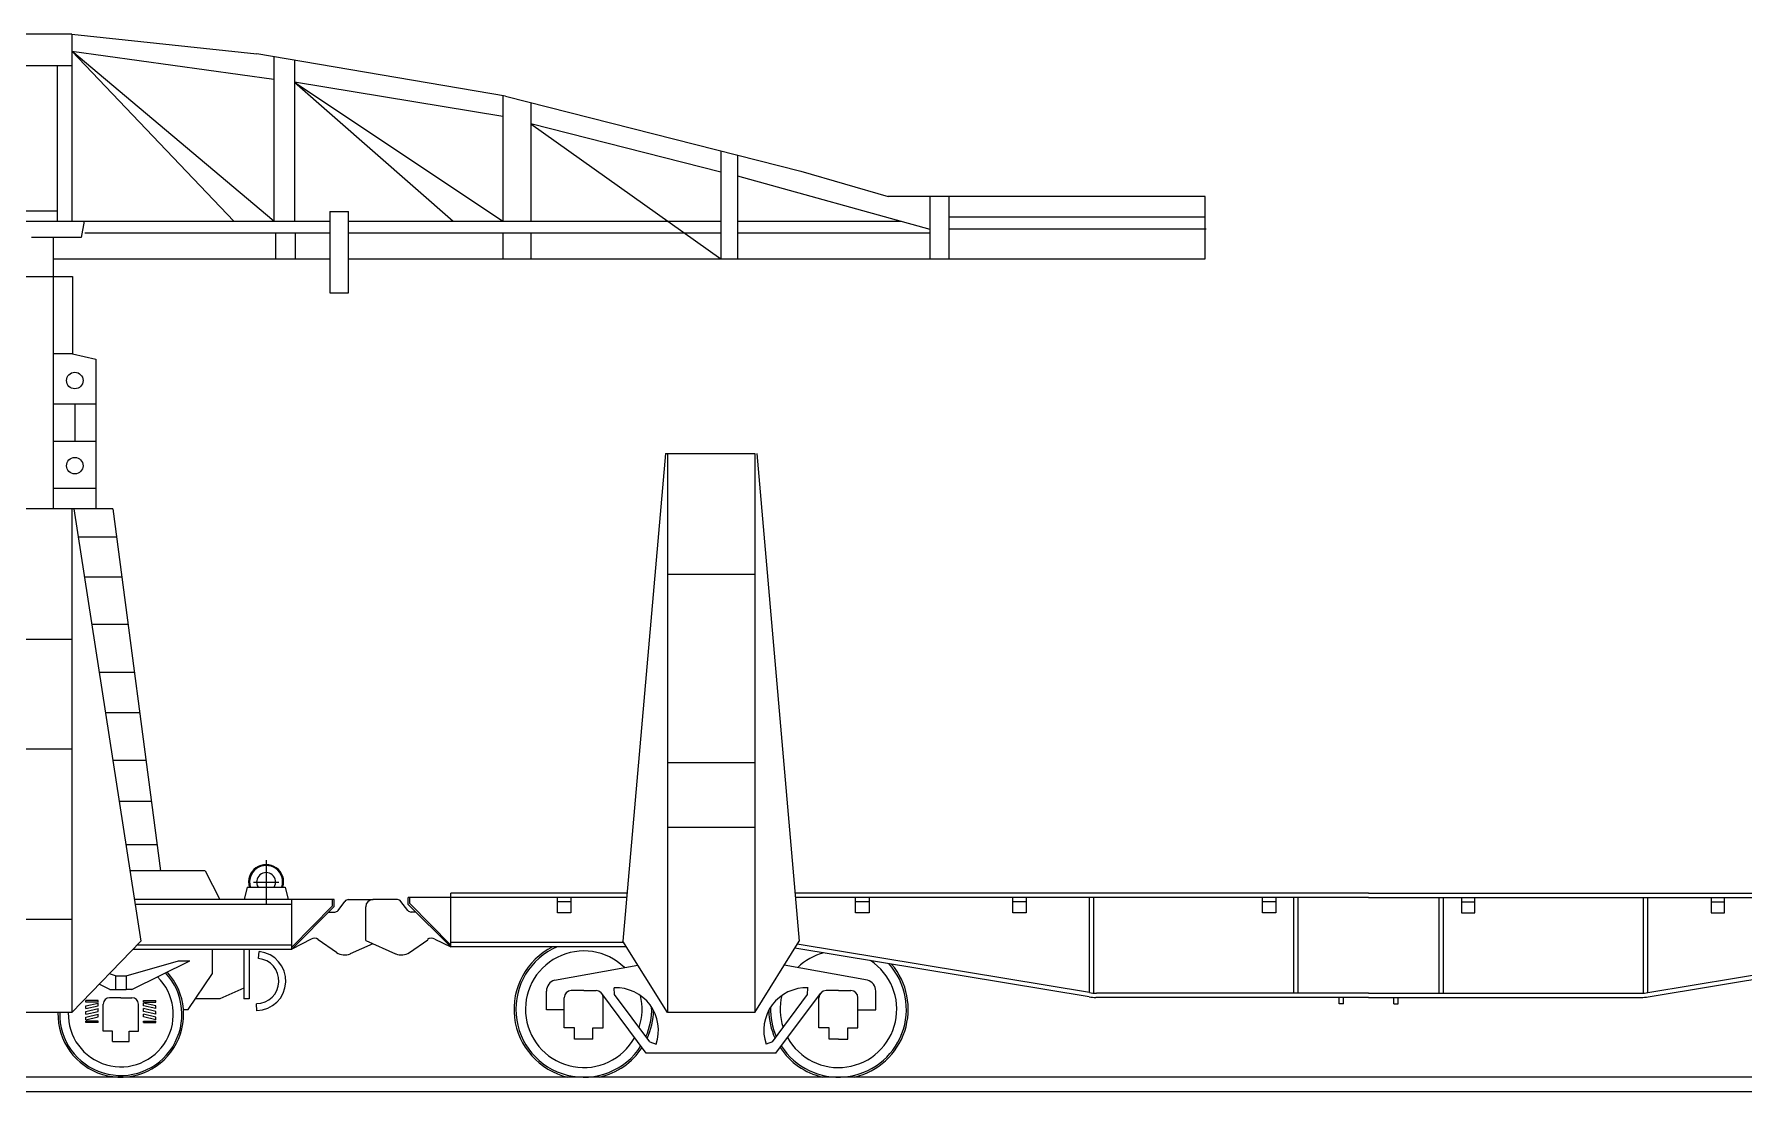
# Model space of a CAD drawing. Extents: x 232357 to 307872, y -9829 to 33775.
# Drawn here: x 269903 to 281985, y 26213 to 33690 of the extents above; entities that cross this region are included whole.
import ezdxf

# ---------------------------------------------------------------- set-up
doc = ezdxf.new("R2010")
doc.units = 0
doc.header["$LTSCALE"] = 750
doc.header["$MEASUREMENT"] = 0
doc.layers.get('0').update_dxf_attribs({"linetype": 'CONTINUOUS'})

msp = doc.modelspace()

# ---------------------------------------------------------------- linework, layer by layer
at = {"color": 0, "linetype": 'Continuous', "lineweight": -2}
for p, q in [((270168, 33690), (258305, 33690)), ((270168, 33690), (271476, 33551)), ((270168, 33690), (270168, 32369)), ((270168, 33570), (271315, 32369)), ((271597, 32369), (270168, 33570)), ((270168, 33570), (271597, 33373)), ((273234, 33252), (271476, 33551)), ((271597, 33531), (271597, 32369)), ((271742, 33506), (271742, 32369)), ((270168, 33467), (269606, 33467)), ((270066, 33467), (270066, 32369)), ((271742, 33351), (272865, 32369)), ((271742, 33351), (273215, 32369)), ((273215, 33109), (271742, 33351)), ((273215, 33255), (273215, 32369)), ((273234, 33252), (275320, 32723)), ((273414, 33206), (273414, 32369)), ((273414, 33057), (274755, 32102)), ((274755, 32714), (273414, 33057)), ((274755, 32866), (274755, 32102)), ((274874, 32836), (274874, 32102)), ((274874, 32688), (276233, 32313)), ((275320, 32723), (275939, 32542)), ((278179, 32542), (275939, 32542)), ((276233, 32542), (276233, 32102)), ((276368, 32542), (276368, 32102)), ((278179, 32102), (278179, 32542)), ((270066, 32440), (269741, 32440)), ((271992, 32437), (272124, 32437)), ((271992, 32437), (271992, 31862)), ((272124, 31862), (272124, 32437)), ((276368, 32399), (278179, 32399)), ((265455, 32369), (271992, 32369)), ((270257, 32369), (270234, 32252)), ((270260, 32286), (271992, 32286)), ((271608, 32286), (271608, 32102)), ((271747, 32286), (271747, 32102)), ((272124, 32369), (274755, 32369)), ((272124, 32286), (274755, 32286)), ((273215, 32286), (273215, 32102)), ((273414, 32286), (273414, 32102)), ((274874, 32369), (276032, 32369)), ((274874, 32286), (276233, 32286)), ((276368, 32315), (278185, 32315)), ((270234, 32252), (269884, 32252)), ((270040, 30335), (270040, 32252)), ((270040, 32102), (271992, 32102)), ((272124, 32102), (278179, 32102)), ((269548, 31977), (270173, 31977)), ((270173, 31977), (270173, 31431)), ((271992, 31862), (272124, 31862)), ((270173, 31431), (270040, 31431)), ((270173, 31431), (270338, 31393)), ((270338, 31393), (270338, 30335)), ((270338, 31075), (270040, 31075)), ((270190, 31075), (270190, 30812)), ((270338, 30812), (270040, 30812)), ((274364, 30725), (274064, 27278)), ((274364, 30725), (274995, 30725)), ((274379, 30725), (274379, 26773)), ((274995, 30725), (274995, 26773)), ((275009, 30725), (275309, 27278)), ((270040, 30481), (270338, 30481)), ((270458, 30335), (269262, 30335)), ((270168, 30335), (270168, 26773)), ((270183, 30335), (270657, 27278)), ((270458, 30335), (270796, 27775)), ((270485, 30134), (270214, 30134)), ((270522, 29851), (270258, 29851)), ((274379, 29873), (274995, 29873)), ((270565, 29516), (270310, 29516)), ((269553, 29414), (270168, 29414)), ((270611, 29178), (270362, 29178)), ((270649, 28892), (270407, 28892)), ((270168, 28637), (269553, 28637)), ((270693, 28555), (270459, 28555)), ((274995, 28540), (274379, 28540)), ((270733, 28265), (270504, 28265)), ((274995, 28081), (274379, 28081)), ((270770, 27959), (270551, 27959)), ((271542, 27852), (271542, 27541)), ((271112, 27775), (270580, 27775)), ((271112, 27775), (271214, 27572)), ((271453, 27696), (271631, 27696)), ((272023, 27572), (270611, 27572)), ((271407, 27661), (271386, 27572)), ((271407, 27661), (271676, 27661)), ((271676, 27661), (271697, 27572)), ((271723, 27223), (271723, 27572)), ((272012, 27529), (272012, 27572)), ((272012, 27529), (272012, 27572)), ((272023, 27523), (272023, 27572)), ((272023, 27523), (272023, 27572)), ((272051, 27496), (272099, 27560)), ((272051, 27496), (272099, 27560)), ((272123, 27572), (272299, 27572)), ((272123, 27572), (272299, 27572)), ((272471, 27572), (272296, 27572)), ((272544, 27496), (272495, 27560)), ((274088, 27587), (272547, 27587)), ((272547, 27538), (272547, 27587)), ((272558, 27544), (272558, 27587)), ((274090, 27617), (272847, 27617)), ((272847, 27238), (272847, 27617)), ((273601, 27478), (273601, 27587)), ((273695, 27557), (273601, 27557)), ((273695, 27587), (273695, 27478)), ((279334, 27617), (275283, 27617)), ((279334, 27587), (275286, 27587)), ((279334, 27617), (275431, 27617)), ((275708, 27478), (275708, 27587)), ((275803, 27557), (275708, 27557)), ((275803, 27587), (275803, 27478)), ((276819, 27478), (276819, 27587)), ((276913, 27557), (276819, 27557)), ((276913, 27587), (276913, 27478)), ((277361, 26915), (277361, 27587)), ((277391, 26915), (277391, 27587)), ((278583, 27478), (278583, 27587)), ((278678, 27557), (278583, 27557)), ((278678, 27587), (278678, 27478)), ((278805, 26915), (278805, 27587)), ((278805, 26915), (278805, 27587)), ((278835, 26915), (278835, 27587)), ((278835, 26915), (278835, 27587)), ((279334, 27617), (283237, 27617)), ((279334, 27617), (283384, 27617)), ((279334, 27587), (283382, 27587)), ((279833, 26915), (279833, 27587)), ((279833, 26915), (279833, 27587)), ((279863, 26915), (279863, 27587)), ((279863, 26915), (279863, 27587)), ((279990, 27587), (279990, 27478)), ((279990, 27557), (280084, 27557)), ((280084, 27478), (280084, 27587)), ((281277, 26915), (281277, 27587)), ((281307, 26915), (281307, 27587)), ((281754, 27587), (281754, 27478)), ((281754, 27557), (281849, 27557)), ((281849, 27478), (281849, 27587)), ((270168, 27432), (269553, 27432)), ((271723, 27537), (270617, 27537)), ((271723, 27235), (272012, 27529)), ((271723, 27235), (272012, 27529)), ((271723, 27223), (272023, 27523)), ((271723, 27223), (272023, 27523)), ((271983, 27484), (272027, 27484)), ((271983, 27484), (272027, 27484)), ((272246, 27283), (272246, 27522)), ((272847, 27238), (272547, 27538)), ((272847, 27238), (272547, 27538)), ((272847, 27251), (272558, 27544)), ((272847, 27251), (272558, 27544)), ((272601, 27484), (272568, 27484)), ((273695, 27478), (273601, 27478)), ((275803, 27478), (275708, 27478)), ((276913, 27478), (276819, 27478)), ((278678, 27478), (278583, 27478)), ((279990, 27478), (280084, 27478)), ((281754, 27478), (281849, 27478)), ((270168, 26773), (270657, 27278)), ((270603, 27223), (271723, 27223)), ((270632, 27253), (271723, 27253)), ((270878, 27223), (271723, 27223)), ((270907, 27253), (271723, 27253)), ((271163, 27050), (271163, 27223)), ((271385, 27223), (271385, 26871)), ((271423, 27223), (271423, 26871)), ((271489, 27156), (271494, 27205)), ((271860, 27293), (271723, 27223)), ((271860, 27293), (271723, 27223)), ((272040, 27199), (271911, 27289)), ((272040, 27199), (271911, 27289)), ((272297, 27260), (272137, 27190)), ((272297, 27260), (272137, 27190)), ((272246, 27283), (272457, 27190)), ((272555, 27199), (272684, 27289)), ((272735, 27293), (272847, 27238)), ((274071, 27268), (272847, 27268)), ((273900, 27268), (272847, 27268)), ((274089, 27238), (272847, 27238)), ((273929, 27238), (272847, 27238)), ((274379, 26773), (274064, 27278)), ((274995, 26773), (275309, 27278)), ((277358, 26885), (275279, 27229)), ((277361, 26915), (275296, 27257)), ((281307, 26915), (283371, 27257)), ((281309, 26885), (283389, 27229)), ((270552, 27034), (270922, 27140)), ((270592, 26936), (271004, 27140)), ((270922, 27140), (271004, 27140)), ((273581, 27003), (274169, 27109)), ((275792, 27003), (275204, 27109)), ((270438, 26936), (270362, 26974)), ((270478, 27034), (270434, 27047)), ((270478, 27034), (270478, 26936)), ((270478, 27034), (270552, 27034)), ((270552, 27034), (270552, 26936)), ((270990, 26795), (271163, 27050)), ((271385, 26946), (271215, 26871)), ((274004, 26902), (274002, 26949)), ((274004, 26902), (274002, 26949)), ((275369, 26902), (275371, 26949)), ((275369, 26902), (275371, 26949)), ((270268, 26847), (270268, 26858)), ((270354, 26858), (270268, 26858)), ((270354, 26847), (270268, 26847)), ((270268, 26821), (270354, 26841)), ((270354, 26847), (270354, 26858)), ((270354, 26821), (270354, 26841)), ((270391, 26642), (270391, 26834)), ((270515, 26879), (270436, 26879)), ((270438, 26936), (270478, 26936)), ((270478, 26936), (270552, 26936)), ((270515, 26879), (270594, 26879)), ((270592, 26936), (270552, 26936)), ((270639, 26642), (270639, 26834)), ((270676, 26858), (270762, 26858)), ((270676, 26847), (270676, 26858)), ((270676, 26847), (270762, 26847)), ((270676, 26821), (270676, 26841)), ((270762, 26821), (270676, 26841)), ((270762, 26847), (270762, 26858)), ((271215, 26871), (271042, 26871)), ((271423, 26871), (271385, 26871)), ((271476, 26787), (271475, 26836)), ((273523, 26792), (273523, 26926)), ((273649, 26665), (273649, 26879)), ((273787, 26929), (273699, 26929)), ((273787, 26929), (273875, 26929)), ((273787, 26929), (273875, 26929)), ((274229, 26486), (273915, 26909)), ((273925, 26665), (273925, 26879)), ((273925, 26665), (273925, 26879)), ((274254, 26566), (274004, 26902)), ((275120, 26566), (275369, 26902)), ((275120, 26566), (275369, 26902)), ((275144, 26486), (275459, 26909)), ((275144, 26486), (275459, 26909)), ((275449, 26665), (275449, 26879)), ((275449, 26665), (275449, 26879)), ((275587, 26929), (275499, 26929)), ((275587, 26929), (275499, 26929)), ((275587, 26929), (275675, 26929)), ((275725, 26665), (275725, 26879)), ((275850, 26792), (275850, 26926)), ((279334, 26881), (277407, 26881)), ((279334, 26911), (277410, 26911)), ((279126, 26836), (279126, 26881)), ((279126, 26836), (279126, 26881)), ((279156, 26836), (279126, 26836)), ((279156, 26836), (279126, 26836)), ((279156, 26836), (279156, 26881)), ((279156, 26836), (279156, 26881)), ((279334, 26911), (281258, 26911)), ((279334, 26881), (281260, 26881)), ((279512, 26836), (279512, 26881)), ((279512, 26836), (279512, 26881)), ((279512, 26836), (279542, 26836)), ((279512, 26836), (279542, 26836)), ((279542, 26836), (279542, 26881)), ((279542, 26836), (279542, 26881)), ((270168, 26773), (269553, 26773)), ((270268, 26802), (270354, 26821)), ((270268, 26802), (270268, 26821)), ((270268, 26782), (270354, 26802)), ((270268, 26762), (270354, 26782)), ((270268, 26762), (270268, 26782)), ((270268, 26742), (270354, 26762)), ((270268, 26723), (270354, 26743)), ((270268, 26723), (270268, 26742)), ((270268, 26703), (270268, 26714)), ((270354, 26714), (270268, 26714)), ((270354, 26703), (270268, 26703)), ((270354, 26782), (270354, 26802)), ((270354, 26743), (270354, 26762)), ((270354, 26703), (270354, 26714)), ((270762, 26802), (270676, 26821)), ((270676, 26782), (270676, 26802)), ((270762, 26782), (270676, 26802)), ((270762, 26762), (270676, 26782)), ((270676, 26743), (270676, 26762)), ((270762, 26742), (270676, 26762)), ((270762, 26723), (270676, 26743)), ((270676, 26714), (270762, 26714)), ((270676, 26703), (270676, 26714)), ((270676, 26703), (270762, 26703)), ((270762, 26802), (270762, 26821)), ((270762, 26762), (270762, 26782)), ((270762, 26723), (270762, 26742)), ((270762, 26703), (270762, 26714)), ((270958, 26795), (270990, 26795)), ((273649, 26792), (273523, 26792)), ((273572, 26792), (273523, 26792)), ((274995, 26773), (274379, 26773)), ((275725, 26792), (275802, 26792)), ((275725, 26792), (275802, 26792)), ((275802, 26792), (275850, 26792)), ((270457, 26642), (270391, 26642)), ((270457, 26570), (270457, 26642)), ((270573, 26642), (270639, 26642)), ((270573, 26570), (270573, 26642)), ((273722, 26665), (273649, 26665)), ((273722, 26585), (273722, 26665)), ((273722, 26585), (273722, 26665)), ((273852, 26585), (273722, 26585)), ((273852, 26665), (273925, 26665)), ((273852, 26585), (273852, 26665)), ((275522, 26665), (275449, 26665)), ((275522, 26665), (275449, 26665)), ((275522, 26585), (275522, 26665)), ((275522, 26585), (275522, 26665)), ((275587, 26585), (275522, 26585)), ((275587, 26585), (275522, 26585)), ((275587, 26585), (275652, 26585)), ((275652, 26665), (275725, 26665)), ((275652, 26585), (275652, 26665)), ((275652, 26665), (275725, 26665)), ((275652, 26585), (275652, 26665)), ((270457, 26570), (270573, 26570)), ((275144, 26486), (274229, 26486)), ((274254, 26566), (274298, 26551)), ((274254, 26566), (274298, 26551)), ((275120, 26566), (275075, 26551)), ((275120, 26566), (275075, 26551)), ((300770, 26317), (232993, 26317)), ((300770, 26213), (232993, 26213))]:
    msp.add_line(p, q, dxfattribs=at)
for centre in [(270190, 31242), (270190, 30640)]:
    msp.add_circle(centre, 58.2, dxfattribs=at)
for centre, radius, start, end in [((271542, 27696), 124, 343.5737, 196.4263), ((271542, 27696), 117, 343.5737, 196.4263), ((271542, 27696), 67.2, 328.4554, 211.5446), ((272123, 27542), 30, 90, 143.0992), ((272123, 27542), 30, 90, 143.0992), ((272296, 27522), 50, 90, 180), ((272299, 27522), 50, 89.9992, 90), ((272299, 27522), 50, 89.9992, 90), ((272471, 27542), 30, 36.9008, 90), ((272027, 27514), 30, 270, 323.0992), ((272027, 27514), 30, 270, 323.0992), ((272568, 27514), 30, 216.9008, 270), ((271472, 26997), 209, 271, 84), ((271882, 27249), 50, 54.9394, 117.0881), ((271882, 27249), 50, 54.9394, 117.0881), ((272097, 27281), 100, 234.9394, 293.7028), ((272097, 27281), 100, 234.9394, 293.7028), ((272498, 27281), 100, 246.2972, 305.0606), ((272712, 27249), 50, 62.9119, 125.0606), ((273787, 26797), 493, 116.5039, 256.7828), ((273787, 26797), 480, 113.1826, 327.3044), ((273787, 26797), 412, 45.7804, 330.9267), ((275587, 26797), 412, 104.533, 134.2196), ((275587, 26797), 412, 104.533, 134.2196), ((271472, 26997), 160, 271, 84), ((275587, 26797), 480, 212.6956, 42.2564), ((275587, 26797), 412, 209.0733, 56.6693), ((275587, 26797), 493, 283.2172, 40.3763), ((270515, 26761), 444, 178.4572, 42.4315), ((270515, 26761), 432, 178.4152, 42.8821), ((270515, 26761), 371, 178.153, 45.7217), ((273603, 26926), 80, 105.9176, 180), ((274014, 26648), 301, 341.0153, 92.2428), ((275360, 26648), 301, 87.7572, 198.9847), ((275360, 26648), 301, 87.7572, 198.9847), ((275770, 26926), 80, 0, 74.0824), ((270436, 26834), 45, 90, 180), ((270594, 26834), 45, 0, 90), ((273699, 26879), 50, 90, 180), ((273699, 26879), 50, 90, 180), ((273875, 26879), 50, 0, 90), ((273875, 26879), 50, 0, 90), ((273787, 26797), 412, 341.7522, 13.6607), ((275587, 26797), 412, 166.3393, 198.2478), ((275587, 26797), 412, 166.3393, 198.2478), ((275499, 26879), 50, 90, 180), ((275499, 26879), 50, 90, 180), ((275675, 26879), 50, 0, 90), ((277407, 27181), 300, 260.6011, 270), ((277407, 27181), 300, 260.6011, 270), ((277410, 27211), 300, 260.6011, 270), ((277410, 27211), 300, 260.6011, 270), ((281258, 27211), 300, 270, 279.3989), ((281258, 27211), 300, 270, 279.3989), ((281260, 27181), 300, 270, 279.3989), ((281260, 27181), 300, 270, 279.3989), ((273787, 26797), 480, 336.2114, 1.7204), ((273787, 26797), 493, 335.3534, 359.0501), ((275587, 26797), 493, 180.9499, 204.6466), ((275587, 26797), 493, 180.9499, 204.6466), ((275587, 26797), 480, 178.2796, 203.7886), ((275587, 26797), 480, 178.2796, 203.7886), ((273787, 26797), 493, 283.2172, 326.7327), ((275587, 26797), 493, 213.2673, 256.7828)]:
    msp.add_arc(centre, radius, start, end, dxfattribs=at)

doc.saveas('drawing.dxf')
